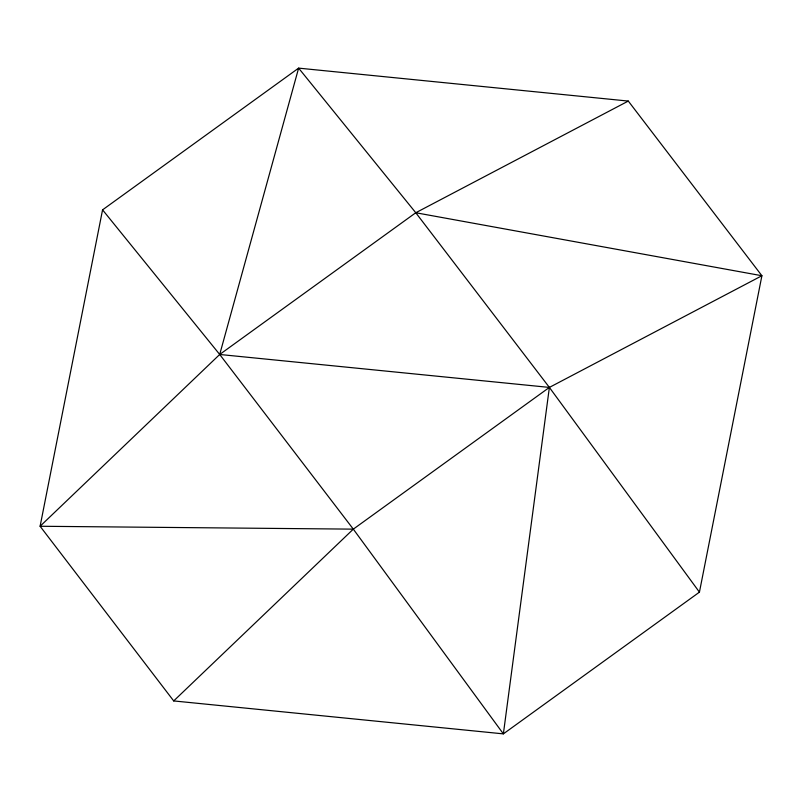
<?xml version="1.0" encoding="UTF-8"?>
<svg xmlns="http://www.w3.org/2000/svg" width="802" height="802" viewBox="0 0 802 802"><rect width="100%" height="100%" fill="white"/><g stroke="black" fill="none" stroke-linecap="round" stroke-linejoin="round"><path stroke-width="1.2" d="M102.566 209.853L40.1 526.262L173.703 700.928L503.375 733.87L699.434 592.147L761.9 275.738L628.297 101.072L298.625 68.13L102.566 209.853L219.708 354.474L353.311 529.14L503.375 733.87L549.38 387.416L415.777 212.741L298.625 68.13L219.708 354.474L40.1 526.262L353.311 529.14L549.38 387.416L761.9 275.738L415.777 212.741L219.708 354.474L549.38 387.416L699.434 592.147M173.703 700.928L353.311 529.14M415.777 212.741L628.297 101.072"/></g></svg>
